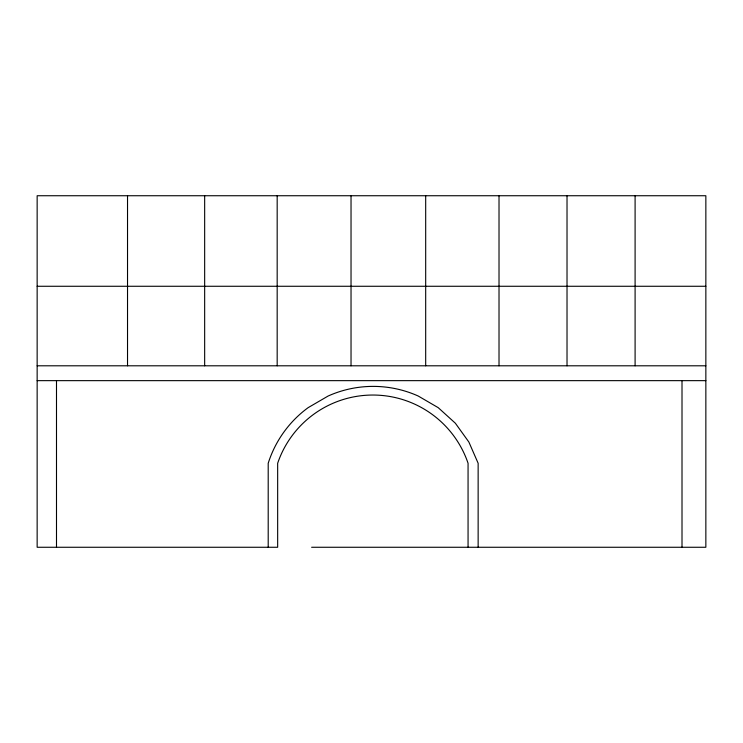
<?xml version="1.0" encoding="UTF-8"?>
<svg xmlns="http://www.w3.org/2000/svg" width="743" height="743" viewBox="0 0 743 743"><rect width="100%" height="100%" fill="white"/><g stroke="black" fill="none" stroke-linecap="round" stroke-linejoin="round"><path stroke-width="1.11" d="M37.15 286.269L705.85 286.269M37.15 365.797L705.85 365.797M37.15 380.648L705.85 380.648M311.623 547.266L705.85 547.266L705.85 195.734L37.15 195.734L37.15 547.266L277.659 547.266L277.659 463.26A100.537 100.537 0 0 1 468.062 463.26L468.062 547.266M682.009 380.648L682.009 547.266M635.098 195.734L635.098 365.797M567.02 195.734L567.02 365.797M499.017 195.734L499.017 365.797M478.139 547.266L478.139 463.26L468.87 442.039L455.366 423.231L438.221 407.666L418.207 396.019A110.103 110.103 0 0 0 328.137 396.019L308.122 407.666A110.103 110.103 0 0 0 268.204 463.26L268.204 547.266M425.683 195.734L425.683 365.797M351.03 195.734L351.03 365.797M277.176 195.734L277.176 365.797M204.659 195.734L204.659 365.797M127.527 195.734L127.527 365.797M56.496 380.648L56.496 547.266"/></g></svg>
